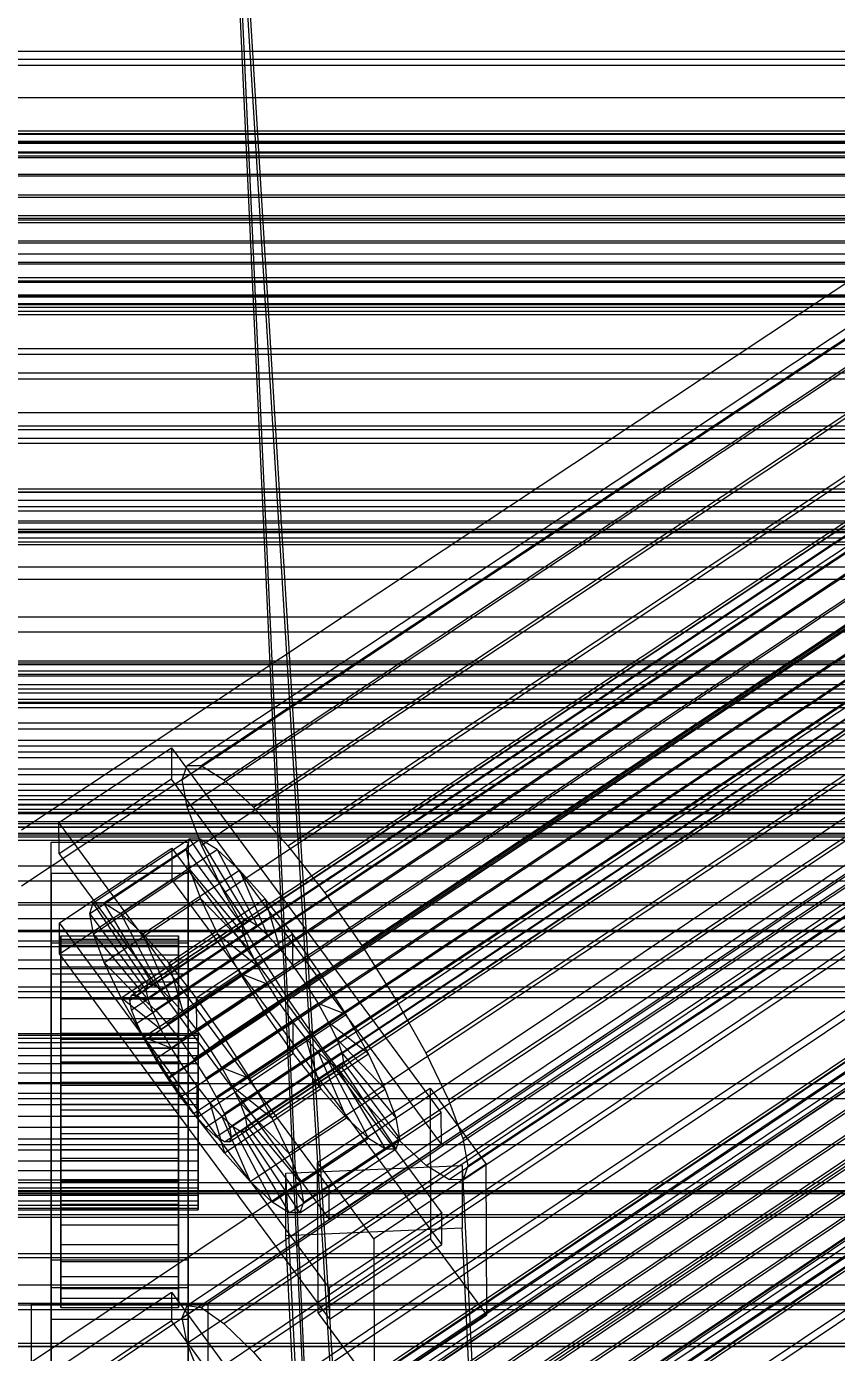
# Model space of a CAD drawing. Header units: millimetres. Extents: x -191664 to 191490, y -197311 to 10263.
# Drawn here: x 130.5 to 213.1, y -31105.9 to -30970.6 of the extents above; entities that cross this region are included whole.
import ezdxf

# ---------------------------------------------------------------- set-up
doc = ezdxf.new("R2010")
doc.units = ezdxf.units.MM
for name, color, linetype, lineweight in [('COTAS_USUARIO', 1, 'Continuous', 0), ('frontal_briquetadora', 7, 'Continuous', 0), ('frontal_C01', 7, 'Continuous', 0), ('frontal_C02', 7, 'Continuous', 0), ('frontal_C03', 7, 'Continuous', 0), ('frontal_mezcladora', 7, 'Continuous', 0), ('frontal_mix-C02', 7, 'Continuous', 0), ('frontal_secador', 7, 'Continuous', 0)]:
    doc.layers.add(name, color=color, linetype=linetype, lineweight=lineweight)
doc.dimstyles.new('PLANTA_100', dxfattribs={"dimtxt": 250, "dimasz": 150, "dimexe": 150, "dimexo": 80, "dimgap": 100, "dimtad": 1, "dimtih": 1, "dimtoh": 1, "dimdec": 1, "dimdsep": 46, "dimcen": 0.09, "dimclrd": 1, "dimclre": 1, "dimclrt": 1, "dimadec": 0, "dimazin": 0, "dimtfac": 1, "dimtdec": 4, "dimtofl": 0, "dimtmove": 0, "dimatfit": 3, "dimfxl": 1, "dimtolj": 1, "dimtzin": 0, "dimarcsym": 0})

# ---------------------------------------------------------------- blocks, each defined once
blk = doc.blocks.new('*D104')
at = {"layer": 'COTAS_USUARIO', "color": 1, "lineweight": -2, "transparency": 16777216}
for p, q in [((1220, -30125), (1220, -29975)), ((100, -30275), (1370, -30275)), ((100, -30730), (1370, -30730)), ((1220, -30880), (1220, -31030))]:
    blk.add_line(p, q, dxfattribs=at)
at = {"layer": 'COTAS_USUARIO', "color": 1, "transparency": 16777216}
for points in [[(1195, -30125), (1245, -30125), (1220, -30275)], [(1195, -30880), (1245, -30880), (1220, -30730)]]:
    blk.add_solid(points, dxfattribs=at)
at = {"layer": 'Defpoints', "color": 0, "transparency": 16777216}
for p in [(20, -30275), (20, -30730), (1220, -30730)]:
    blk.add_point(p, dxfattribs=at)
blk = doc.blocks.new('*D105')
at = {"layer": 'COTAS_USUARIO', "color": 1, "lineweight": -2, "transparency": 16777216}
for p, q in [((1220, -30535), (1220, -30385)), ((100, -30685), (1370, -30685)), ((100, -30730), (1370, -30730)), ((1220, -30880), (1220, -31030))]:
    blk.add_line(p, q, dxfattribs=at)
at = {"layer": 'COTAS_USUARIO', "color": 1, "transparency": 16777216}
for points in [[(1195, -30535), (1245, -30535), (1220, -30685)], [(1195, -30880), (1245, -30880), (1220, -30730)]]:
    blk.add_solid(points, dxfattribs=at)
at = {"layer": 'Defpoints', "color": 0, "transparency": 16777216}
for p in [(20, -30685), (20, -30730), (1220, -30730)]:
    blk.add_point(p, dxfattribs=at)
blk = doc.blocks.new('*D112')
at = {"layer": 'COTAS_USUARIO', "color": 1, "lineweight": -2, "transparency": 16777216}
for p, q in [((1220, -30517.25), (1220, -30367.25)), ((100, -30667.25), (1370, -30667.25)), ((100, -30730), (1370, -30730)), ((1220, -30880), (1220, -31030))]:
    blk.add_line(p, q, dxfattribs=at)
at = {"layer": 'COTAS_USUARIO', "color": 1, "transparency": 16777216}
for points in [[(1195, -30517.25), (1245, -30517.25), (1220, -30667.25)], [(1195, -30880), (1245, -30880), (1220, -30730)]]:
    blk.add_solid(points, dxfattribs=at)
at = {"layer": 'Defpoints', "color": 0, "transparency": 16777216}
for p in [(20, -30667.25), (20, -30730), (1220, -30730)]:
    blk.add_point(p, dxfattribs=at)
blk = doc.blocks.new('*D113')
at = {"layer": 'COTAS_USUARIO', "color": 1, "lineweight": -2, "transparency": 16777216}
for p, q in [((1220, -30517.25), (1220, -30367.25)), ((100, -30667.25), (1370, -30667.25)), ((100, -30730), (1370, -30730)), ((1220, -30880), (1220, -31030))]:
    blk.add_line(p, q, dxfattribs=at)
at = {"layer": 'COTAS_USUARIO', "color": 1, "transparency": 16777216}
for points in [[(1195, -30517.25), (1245, -30517.25), (1220, -30667.25)], [(1195, -30880), (1245, -30880), (1220, -30730)]]:
    blk.add_solid(points, dxfattribs=at)
at = {"layer": 'Defpoints', "color": 0, "transparency": 16777216}
for p in [(20, -30667.25), (20, -30730), (1220, -30730)]:
    blk.add_point(p, dxfattribs=at)
blk = doc.blocks.new('*D114')
at = {"layer": 'COTAS_USUARIO', "color": 1, "lineweight": -2, "transparency": 16777216}
for p, q in [((1200, -30765), (1200, -30615)), ((80, -30915), (1350, -30915)), ((80, -31328.5), (1350, -31328.5)), ((1200, -31478.5), (1200, -31628.5))]:
    blk.add_line(p, q, dxfattribs=at)
at = {"layer": 'COTAS_USUARIO', "color": 1, "transparency": 16777216}
for points in [[(1175, -30765), (1225, -30765), (1200, -30915)], [(1175, -31478.5), (1225, -31478.5), (1200, -31328.5)]]:
    blk.add_solid(points, dxfattribs=at)
at = {"layer": 'Defpoints', "color": 0, "transparency": 16777216}
for p in [(0, -30915), (0, -31328.5), (1200, -31328.5)]:
    blk.add_point(p, dxfattribs=at)

msp = doc.modelspace()

# ---------------------------------------------------------------- linework, layer by layer
at = {"layer": 'frontal_briquetadora', "color": 251, "true_color": 0x53616b}
for p, q in [((-1330, -31000), (490, -31000)), ((-1330, -31010), (490, -31010))]:
    msp.add_line(p, q, dxfattribs=at)
at = {"layer": 'frontal_C01', "color": 252, "true_color": 0x83939a}
for p, q in [((146.87, -31046.02), (331.18, -30923.69)), ((148.32, -31046.03), (332.63, -30923.7)), ((146.38, -31047.46), (330.69, -30925.12)), ((150.63, -31047.48), (334.94, -30925.15)), ((146.89, -31050.23), (331.2, -30927.9)), ((153.64, -31050.27), (337.95, -30927.93)), ((148.35, -31054.16), (332.66, -30931.83)), ((157.15, -31054.21), (341.46, -30931.87)), ((150.67, -31058.98), (334.98, -30936.65)), ((345.23, -30936.7), (160.92, -31059.03)), ((153.69, -31064.35), (338, -30942.02)), ((164.69, -31064.41), (349, -30942.07)), ((157.21, -31069.92), (341.52, -30947.58)), ((168.21, -31069.97), (352.52, -30947.64)), ((160.98, -31075.29), (345.29, -30952.96)), ((171.23, -31075.34), (355.54, -30953.01)), ((164.75, -31080.12), (349.06, -30957.78)), ((173.55, -31080.16), (357.86, -30957.83)), ((168.26, -31084.06), (352.57, -30961.73)), ((175.02, -31084.09), (359.33, -30961.76)), ((171.28, -31086.85), (355.58, -30964.51)), ((175.52, -31086.87), (359.83, -30964.54)), ((173.58, -31088.29), (357.89, -30965.96)), ((175.03, -31088.3), (359.34, -30965.97)), ((146.38, -31047.46), (146.87, -31046.02)), ((146.87, -31046.02), (148.32, -31046.03)), ((148.32, -31046.03), (150.63, -31047.48)), ((146.89, -31050.23), (146.38, -31047.46)), ((150.63, -31047.48), (153.64, -31050.27)), ((148.35, -31054.16), (146.89, -31050.23)), ((153.64, -31050.27), (157.15, -31054.21)), ((150.67, -31058.98), (148.35, -31054.16)), ((157.15, -31054.21), (160.92, -31059.03)), ((153.69, -31064.35), (150.67, -31058.98)), ((160.92, -31059.03), (164.69, -31064.41)), ((157.21, -31069.92), (153.69, -31064.35)), ((164.69, -31064.41), (168.21, -31069.97)), ((160.98, -31075.29), (157.21, -31069.92)), ((168.21, -31069.97), (171.23, -31075.34)), ((164.75, -31080.12), (160.98, -31075.29)), ((171.23, -31075.34), (173.55, -31080.16)), ((168.26, -31084.06), (164.75, -31080.12)), ((173.55, -31080.16), (175.02, -31084.09)), ((171.28, -31086.85), (168.26, -31084.06)), ((175.02, -31084.09), (175.52, -31086.87)), ((173.58, -31088.29), (171.28, -31086.85)), ((175.52, -31086.87), (175.03, -31088.3)), ((175.03, -31088.3), (173.58, -31088.29))]:
    msp.add_line(p, q, dxfattribs=at)
at = {"layer": 'frontal_C01', "color": 9, "true_color": 0xbac6cb}
for p, q in [((141.22, -31069.46), (355.02, -30927.55)), ((141.73, -31069.46), (355.53, -30927.56)), ((141.04, -31069.97), (354.84, -30928.06)), ((141.22, -31070.95), (355.02, -30929.04)), ((142.55, -31069.97), (356.35, -30928.07)), ((143.62, -31070.96), (357.42, -30929.06)), ((141.74, -31072.34), (355.54, -30930.44)), ((144.86, -31072.36), (358.66, -30930.45)), ((142.56, -31074.05), (356.36, -30932.14)), ((360, -30932.16), (146.2, -31074.07)), ((143.64, -31075.95), (357.43, -30934.05)), ((147.53, -31075.97), (361.33, -30934.07)), ((144.88, -31077.92), (358.68, -30936.02)), ((148.78, -31077.94), (362.58, -30936.04)), ((146.22, -31079.83), (360.02, -30937.92)), ((149.85, -31079.85), (363.65, -30937.94)), ((147.55, -31081.54), (361.35, -30939.63)), ((150.67, -31081.55), (364.47, -30939.65)), ((148.8, -31082.93), (362.6, -30941.03)), ((151.19, -31082.95), (364.99, -30941.04)), ((149.86, -31083.92), (363.66, -30942.02)), ((150.68, -31084.44), (364.48, -30942.53)), ((151.2, -31084.44), (364.99, -30942.53)), ((151.37, -31083.93), (365.17, -30942.03)), ((141.04, -31069.97), (141.22, -31069.46)), ((141.22, -31069.46), (141.73, -31069.46)), ((141.73, -31069.46), (142.55, -31069.97)), ((141.22, -31070.95), (141.04, -31069.97)), ((141.74, -31072.34), (141.22, -31070.95)), ((142.55, -31069.97), (143.62, -31070.96)), ((143.62, -31070.96), (144.86, -31072.36)), ((142.56, -31074.05), (141.74, -31072.34)), ((144.86, -31072.36), (146.2, -31074.07)), ((-148, -31073.39), (148, -31073.39)), ((-148, -31073.55), (148, -31073.55)), ((-148, -31073.85), (148, -31073.85)), ((148, -31073.55), (148, -31073.39)), ((148, -31073.39), (148, -31073.85)), ((148, -31074.31), (148, -31073.55)), ((148, -31073.85), (148, -31074.89)), ((-148, -31074.31), (148, -31074.31)), ((-148, -31074.89), (148, -31074.89)), ((143.64, -31075.95), (142.56, -31074.05)), ((146.2, -31074.07), (147.53, -31075.97)), ((148, -31075.62), (148, -31074.31)), ((148, -31074.89), (148, -31076.43)), ((-148, -31075.62), (148, -31075.62)), ((-148, -31076.43), (148, -31076.43)), ((144.88, -31077.92), (143.64, -31075.95)), ((147.53, -31075.97), (148.78, -31077.94)), ((148, -31077.39), (148, -31075.62)), ((148, -31076.43), (148, -31078.38)), ((-148, -31077.39), (148, -31077.39)), ((146.22, -31079.83), (144.88, -31077.92)), ((148, -31079.49), (148, -31077.39)), ((148.78, -31077.94), (149.85, -31079.85)), ((-148, -31078.38), (148, -31078.38)), ((148, -31078.38), (148, -31080.61)), ((148, -31079.49), (-148, -31079.49)), ((-148, -31080.61), (148, -31080.61)), ((147.55, -31081.54), (146.22, -31079.83)), ((148, -31081.8), (148, -31079.49)), ((148, -31080.61), (148, -31082.95)), ((149.85, -31079.85), (150.67, -31081.55)), ((-148, -31081.8), (148, -31081.8)), ((148.8, -31082.93), (147.55, -31081.54)), ((148, -31084.14), (148, -31081.8)), ((150.67, -31081.55), (151.19, -31082.95)), ((-148, -31082.95), (148, -31082.95)), ((148, -31082.95), (148, -31085.26)), ((149.86, -31083.92), (148.8, -31082.93)), ((151.19, -31082.95), (151.37, -31083.93)), ((-148, -31084.14), (148, -31084.14)), ((148, -31086.37), (148, -31084.14)), ((150.68, -31084.44), (149.86, -31083.92)), ((151.2, -31084.44), (150.68, -31084.44)), ((151.37, -31083.93), (151.2, -31084.44)), ((-148, -31085.26), (148, -31085.26)), ((148, -31085.26), (148, -31087.37)), ((-148, -31086.37), (148, -31086.37)), ((-148, -31087.37), (148, -31087.37)), ((148, -31088.32), (148, -31086.37)), ((148, -31087.37), (148, -31089.13)), ((-148, -31088.32), (148, -31088.32)), ((148, -31089.87), (148, -31088.32)), ((-148, -31089.13), (148, -31089.13)), ((-148, -31089.87), (148, -31089.87)), ((148, -31089.13), (148, -31090.44)), ((148, -31090.9), (148, -31089.87)), ((-148, -31090.44), (148, -31090.44)), ((-148, -31090.9), (148, -31090.9)), ((-148, -31091.2), (148, -31091.2)), ((-148, -31091.36), (148, -31091.36)), ((148, -31090.44), (148, -31091.2)), ((148, -31091.36), (148, -31090.9)), ((148, -31091.2), (148, -31091.36))]:
    msp.add_line(p, q, dxfattribs=at)
at = {"layer": 'frontal_C01', "color": 139, "true_color": 0x354b57}
for p, q in [((450, -30983.42), (-450, -30983.42)), ((-450, -30996.23), (450, -30996.23)), ((133.81, -31051.84), (145.28, -31044.22)), ((145.28, -31044.22), (145.29, -31047.43)), ((145.28, -31044.22), (172.81, -31081.46)), ((145.29, -31047.43), (133.82, -31055.04)), ((172.82, -31084.67), (145.29, -31047.43)), ((133.82, -31055.04), (133.81, -31051.84)), ((161.34, -31089.08), (133.81, -31051.84)), ((133, -31057.06), (133, -31053.86)), ((133, -31053.86), (147, -31053.86)), ((133, -31099.34), (133, -31053.86)), ((133.82, -31055.04), (161.35, -31092.28)), ((133.85, -31062.08), (145.32, -31054.47)), ((145.32, -31054.47), (145.33, -31057.67)), ((145.32, -31054.47), (172.85, -31091.71)), ((147, -31053.86), (147, -31057.06)), ((147, -31053.86), (147, -31099.34)), ((147, -31057.06), (133, -31057.06)), ((133, -31057.06), (133, -31102.54)), ((145.33, -31057.67), (133.86, -31065.28)), ((172.86, -31094.91), (145.33, -31057.67)), ((147, -31102.54), (147, -31057.06)), ((133.86, -31065.28), (133.85, -31062.08)), ((161.38, -31099.32), (133.85, -31062.08)), ((133, -31067.31), (133, -31064.11)), ((133, -31064.11), (147, -31064.11)), ((133, -31109.58), (133, -31064.11)), ((147, -31064.11), (147, -31067.31)), ((147, -31064.11), (147, -31109.58)), ((133.86, -31065.28), (161.39, -31102.52)), ((147, -31067.31), (133, -31067.31)), ((133, -31067.31), (133, -31112.78)), ((147, -31112.78), (147, -31067.31)), ((160.19, -31086.56), (171.66, -31078.95)), ((171.66, -31078.95), (171.72, -31094.32)), ((171.66, -31078.95), (177.39, -31086.71)), ((172.81, -31081.46), (161.34, -31089.08)), ((172.82, -31084.67), (172.81, -31081.46)), ((161.35, -31092.28), (172.82, -31084.67)), ((156.96, -31087.63), (174.94, -31086.85)), ((160.25, -31101.93), (160.19, -31086.56)), ((165.93, -31094.32), (160.19, -31086.56)), ((177.39, -31086.71), (165.93, -31094.32)), ((174.94, -31086.85), (174.94, -31093.25)), ((174.94, -31086.85), (177.81, -31145.67)), ((177.45, -31102.08), (177.39, -31086.71)), ((156.96, -31094.04), (156.96, -31087.63)), ((159.83, -31146.45), (156.96, -31087.63)), ((161.34, -31089.08), (161.35, -31092.28)), ((172.85, -31091.71), (161.38, -31099.32)), ((172.86, -31094.91), (172.85, -31091.71)), ((174.94, -31093.25), (156.96, -31094.04)), ((159.83, -31152.86), (156.96, -31094.04)), ((177.81, -31152.07), (174.94, -31093.25)), ((171.72, -31094.32), (160.25, -31101.93)), ((161.39, -31102.52), (172.86, -31094.91)), ((165.93, -31094.32), (165.98, -31109.69)), ((177.45, -31102.08), (171.72, -31094.32)), ((133, -31111.85), (133, -31096.48)), ((133, -31096.48), (147, -31096.48)), ((133, -31105.95), (133, -31096.48)), ((147, -31096.48), (147, -31111.85)), ((147, -31096.48), (147, -31105.95)), ((147, -31099.34), (133, -31099.34)), ((133, -31099.34), (133, -31102.54)), ((147, -31102.54), (147, -31099.34)), ((161.38, -31099.32), (161.39, -31102.52)), ((131, -31107.37), (131, -31100.96)), ((131, -31100.96), (149, -31100.96)), ((131, -31146.06), (131, -31100.96)), ((149, -31100.96), (149, -31107.37)), ((149, -31100.96), (149, -31146.06)), ((160.25, -31101.93), (165.98, -31109.69)), ((165.98, -31109.69), (177.45, -31102.08)), ((133, -31102.54), (147, -31102.54))]:
    msp.add_line(p, q, dxfattribs=at)
at = {"layer": 'frontal_C01', "color": 139, "true_color": 0x345e4e}
for p, q in [((228.3, -30987.38), (130, -31052.62)), ((130, -31058.31), (228.3, -30993.07))]:
    msp.add_line(p, q, dxfattribs=at)
at = {"layer": 'frontal_C01', "color": 155, "true_color": 0x617580}
for p, q in [((137.31, -31060.05), (147.14, -31053.52)), ((138.4, -31060.05), (148.23, -31053.53)), ((147.14, -31053.52), (146.78, -31054.6)), ((148.23, -31053.53), (147.14, -31053.52)), ((147.14, -31053.52), (152.69, -31061.85)), ((149.95, -31054.61), (148.23, -31053.53)), ((148.23, -31053.53), (153.2, -31061.85)), ((136.95, -31061.12), (146.78, -31054.6)), ((140.12, -31061.14), (149.95, -31054.61)), ((146.78, -31054.6), (152.51, -31062.35)), ((146.78, -31054.6), (147.15, -31056.67)), ((152.21, -31056.7), (149.95, -31054.61)), ((149.95, -31054.61), (154.02, -31062.36)), ((137.32, -31063.2), (147.15, -31056.67)), ((142.38, -31063.22), (152.21, -31056.7)), ((147.15, -31056.67), (152.69, -31063.34)), ((147.15, -31056.67), (148.25, -31059.61)), ((154.83, -31059.64), (152.21, -31056.7)), ((152.21, -31056.7), (155.08, -31063.35)), ((136.95, -31061.12), (137.31, -31060.05)), ((142.86, -31068.37), (137.31, -31060.05)), ((137.31, -31060.05), (138.4, -31060.05)), ((143.37, -31068.37), (138.4, -31060.05)), ((138.4, -31060.05), (140.12, -31061.14)), ((138.42, -31066.14), (148.25, -31059.61)), ((145, -31066.17), (154.83, -31059.64)), ((148.25, -31059.61), (153.21, -31064.73)), ((148.25, -31059.61), (149.99, -31063.21)), ((157.65, -31063.25), (154.83, -31059.64)), ((154.83, -31059.64), (156.33, -31064.75)), ((142.68, -31068.88), (136.95, -31061.12)), ((137.32, -31063.2), (136.95, -31061.12)), ((144.19, -31068.89), (140.12, -31061.14)), ((140.12, -31061.14), (142.38, -31063.22)), ((152.51, -31062.35), (142.68, -31068.88)), ((152.69, -31061.85), (142.86, -31068.37)), ((153.2, -31061.85), (143.37, -31068.37)), ((154.02, -31062.36), (144.19, -31068.89)), ((152.51, -31062.35), (152.69, -31061.85)), ((152.69, -31063.34), (152.51, -31062.35)), ((152.69, -31061.85), (153.2, -31061.85)), ((153.2, -31061.85), (154.02, -31062.36)), ((154.02, -31062.36), (155.08, -31063.35)), ((134, -31073.39), (134, -31063.41)), ((134, -31063.41), (134, -31063.75)), ((134, -31063.41), (146, -31063.41)), ((134, -31064.38), (134, -31063.41)), ((134, -31073.55), (134, -31063.75)), ((134, -31063.75), (134, -31065.35)), ((134, -31063.75), (146, -31063.75)), ((134, -31073.85), (134, -31064.38)), ((134, -31064.38), (146, -31064.38)), ((134, -31066.56), (134, -31064.38)), ((142.86, -31069.86), (137.32, -31063.2)), ((138.42, -31066.14), (137.32, -31063.2)), ((140.16, -31069.74), (149.99, -31063.21)), ((145.26, -31069.87), (142.38, -31063.22)), ((142.38, -31063.22), (145, -31066.17)), ((152.69, -31063.34), (142.86, -31069.86)), ((155.08, -31063.35), (145.26, -31069.87)), ((146, -31063.75), (146, -31063.41)), ((146, -31063.41), (146, -31073.39)), ((146, -31063.41), (146, -31064.38)), ((146, -31065.35), (146, -31063.75)), ((146, -31063.75), (146, -31073.55)), ((146, -31064.38), (146, -31073.85)), ((146, -31064.38), (146, -31066.56)), ((157.65, -31063.25), (147.82, -31069.78)), ((149.99, -31063.21), (154.03, -31066.44)), ((149.99, -31063.21), (152.25, -31067.23)), ((153.21, -31064.73), (152.69, -31063.34)), ((155.08, -31063.35), (156.33, -31064.75)), ((157.66, -31066.45), (157.65, -31063.25)), ((160.47, -31067.27), (157.65, -31063.25)), ((134, -31074.31), (134, -31065.35)), ((134, -31065.35), (134, -31068.11)), ((134, -31065.35), (146, -31065.35)), ((153.21, -31064.73), (143.38, -31071.25)), ((146, -31068.11), (146, -31065.35)), ((146, -31065.35), (146, -31074.31)), ((156.33, -31064.75), (146.5, -31071.27)), ((154.03, -31066.44), (153.21, -31064.73)), ((156.33, -31064.75), (157.66, -31066.45)), ((134, -31074.89), (134, -31066.56)), ((134, -31066.56), (146, -31066.56)), ((134, -31069.83), (134, -31066.56)), ((143.38, -31071.25), (138.42, -31066.14)), ((140.16, -31069.74), (138.42, -31066.14)), ((142.42, -31073.76), (152.25, -31067.23)), ((154.03, -31066.44), (144.2, -31072.96)), ((146.5, -31071.27), (145, -31066.17)), ((145, -31066.17), (147.82, -31069.78)), ((146, -31066.56), (146, -31074.89)), ((146, -31066.56), (146, -31069.83)), ((147.83, -31072.98), (157.66, -31066.45)), ((152.25, -31067.23), (155.1, -31068.34)), ((152.25, -31067.23), (154.88, -31071.4)), ((155.1, -31068.34), (154.03, -31066.44)), ((157.66, -31066.45), (159, -31068.36)), ((134, -31075.62), (134, -31068.11)), ((134, -31068.11), (134, -31071.84)), ((134, -31068.11), (146, -31068.11)), ((142.86, -31068.37), (142.68, -31068.88)), ((143.37, -31068.37), (142.86, -31068.37)), ((144.19, -31068.89), (143.37, -31068.37)), ((155.1, -31068.34), (145.27, -31074.86)), ((146, -31071.84), (146, -31068.11)), ((146, -31068.11), (146, -31075.62)), ((159, -31068.36), (149.17, -31074.88)), ((150.64, -31073.8), (160.47, -31067.27)), ((156.35, -31070.31), (155.1, -31068.34)), ((160.47, -31067.27), (159, -31068.36)), ((159, -31068.36), (160.25, -31070.33)), ((163.1, -31071.44), (160.47, -31067.27)), ((134, -31076.43), (134, -31069.83)), ((134, -31069.83), (146, -31069.83)), ((134, -31073.95), (134, -31069.83)), ((144.2, -31072.96), (140.16, -31069.74)), ((142.42, -31073.76), (140.16, -31069.74)), ((142.68, -31068.88), (142.86, -31069.86)), ((142.86, -31069.86), (143.38, -31071.25)), ((145.26, -31069.87), (144.19, -31068.89)), ((146.5, -31071.27), (145.26, -31069.87)), ((146, -31069.83), (146, -31076.43)), ((146, -31069.83), (146, -31073.95)), ((147.82, -31069.78), (147.83, -31072.98)), ((147.82, -31069.78), (150.64, -31073.8)), ((143.38, -31071.25), (144.2, -31072.96)), ((147.83, -31072.98), (146.5, -31071.27)), ((156.35, -31070.31), (146.52, -31076.84)), ((160.25, -31070.33), (150.42, -31076.86)), ((154.88, -31071.4), (156.35, -31070.31)), ((157.69, -31072.22), (156.35, -31070.31)), ((163.1, -31071.44), (160.25, -31070.33)), ((160.25, -31070.33), (161.32, -31072.24)), ((134, -31077.39), (134, -31071.84)), ((134, -31071.84), (134, -31076.29)), ((134, -31071.84), (146, -31071.84)), ((145.05, -31077.92), (154.88, -31071.4)), ((146, -31076.29), (146, -31071.84)), ((146, -31071.84), (146, -31077.39)), ((157.69, -31072.22), (147.86, -31078.74)), ((161.32, -31072.24), (151.49, -31078.76)), ((153.27, -31077.96), (163.1, -31071.44)), ((154.88, -31071.4), (157.7, -31075.42)), ((157.7, -31075.42), (157.69, -31072.22)), ((159.02, -31073.93), (157.69, -31072.22)), ((165.37, -31075.46), (161.32, -31072.24)), ((161.32, -31072.24), (162.14, -31073.94)), ((165.37, -31075.46), (163.1, -31071.44)), ((134, -31073.55), (134, -31073.39)), ((146, -31073.39), (134, -31073.39)), ((134, -31073.39), (134, -31073.85)), ((134, -31074.31), (134, -31073.55)), ((146, -31073.55), (134, -31073.55)), ((146, -31073.85), (134, -31073.85)), ((134, -31073.85), (134, -31074.89)), ((134, -31078.38), (134, -31073.95)), ((134, -31073.95), (146, -31073.95)), ((134, -31078.64), (134, -31073.95)), ((145.27, -31074.86), (142.42, -31073.76)), ((145.05, -31077.92), (142.42, -31073.76)), ((144.2, -31072.96), (145.27, -31074.86)), ((146, -31073.39), (146, -31073.55)), ((146, -31073.85), (146, -31073.39)), ((146, -31073.55), (146, -31074.31)), ((146, -31074.89), (146, -31073.85)), ((146, -31073.95), (146, -31078.38)), ((146, -31073.95), (146, -31078.64)), ((149.17, -31074.88), (147.83, -31072.98)), ((149.17, -31074.88), (150.64, -31073.8)), ((159.02, -31073.93), (149.19, -31080.45)), ((150.64, -31073.8), (153.27, -31077.96)), ((162.14, -31073.94), (152.31, -31080.47)), ((160.52, -31079.03), (159.02, -31073.93)), ((160.27, -31075.32), (159.02, -31073.93)), ((167.1, -31079.06), (162.14, -31073.94)), ((162.14, -31073.94), (162.66, -31075.33)), ((134, -31075.62), (134, -31074.31)), ((146, -31074.31), (134, -31074.31)), ((146, -31074.89), (134, -31074.89)), ((134, -31074.89), (134, -31076.43)), ((145.27, -31074.86), (146.52, -31076.84)), ((146, -31074.31), (146, -31075.62)), ((146, -31076.43), (146, -31074.89)), ((150.42, -31076.86), (149.17, -31074.88)), ((160.27, -31075.32), (150.44, -31081.85)), ((162.66, -31075.33), (152.83, -31081.86)), ((163.14, -31081.97), (160.27, -31075.32)), ((161.33, -31076.31), (160.27, -31075.32)), ((168.2, -31082), (162.66, -31075.33)), ((162.66, -31075.33), (162.84, -31076.32)), ((134, -31077.39), (134, -31075.62)), ((146, -31075.62), (134, -31075.62)), ((134, -31076.29), (134, -31079.49)), ((146, -31076.29), (134, -31076.29)), ((134, -31076.29), (134, -31081.16)), ((146, -31076.43), (134, -31076.43)), ((134, -31076.43), (134, -31078.38)), ((146, -31075.62), (146, -31077.39)), ((146, -31079.49), (146, -31076.29)), ((146, -31081.16), (146, -31076.29)), ((146, -31078.38), (146, -31076.43)), ((147.87, -31081.94), (157.7, -31075.42)), ((161.33, -31076.31), (151.5, -31082.83)), ((162.84, -31076.32), (153.01, -31082.84)), ((155.54, -31081.98), (165.37, -31075.46)), ((157.7, -31075.42), (160.52, -31079.03)), ((165.4, -31084.06), (161.33, -31076.31)), ((162.15, -31076.82), (161.33, -31076.31)), ((162.84, -31076.32), (162.66, -31076.83)), ((168.57, -31084.08), (162.84, -31076.32)), ((167.1, -31079.06), (165.37, -31075.46)), ((134, -31079.49), (134, -31077.39)), ((146, -31077.39), (134, -31077.39)), ((146.52, -31076.84), (145.05, -31077.92)), ((147.87, -31081.94), (145.05, -31077.92)), ((146, -31077.39), (146, -31079.49)), ((146.52, -31076.84), (147.86, -31078.74)), ((151.49, -31078.76), (150.42, -31076.86)), ((150.42, -31076.86), (153.27, -31077.96)), ((162.15, -31076.82), (152.32, -31083.35)), ((162.66, -31076.83), (152.83, -31083.35)), ((153.27, -31077.96), (155.54, -31081.98)), ((167.12, -31085.14), (162.15, -31076.82)), ((162.66, -31076.83), (162.15, -31076.82)), ((168.21, -31085.15), (162.66, -31076.83)), ((146, -31078.38), (134, -31078.38)), ((134, -31078.38), (134, -31080.61)), ((134, -31080.61), (134, -31078.64)), ((134, -31078.64), (146, -31078.64)), ((134, -31083.59), (134, -31078.64)), ((146, -31080.61), (146, -31078.38)), ((146, -31078.64), (146, -31080.61)), ((146, -31078.64), (146, -31083.59)), ((147.86, -31078.74), (147.87, -31081.94)), ((147.86, -31078.74), (149.19, -31080.45)), ((150.69, -31085.55), (160.52, -31079.03)), ((152.31, -31080.47), (151.49, -31078.76)), ((151.49, -31078.76), (155.54, -31081.98)), ((157.27, -31085.58), (167.1, -31079.06)), ((160.52, -31079.03), (163.14, -31081.97)), ((168.2, -31082), (167.1, -31079.06)), ((134, -31079.49), (146, -31079.49)), ((134, -31081.8), (134, -31079.49)), ((146, -31080.61), (134, -31080.61)), ((134, -31080.61), (134, -31082.95)), ((146, -31079.49), (146, -31081.8)), ((146, -31082.95), (146, -31080.61)), ((149.19, -31080.45), (150.69, -31085.55)), ((149.19, -31080.45), (150.44, -31081.85)), ((152.83, -31081.86), (152.31, -31080.47)), ((152.31, -31080.47), (157.27, -31085.58)), ((134, -31081.8), (134, -31081.16)), ((134, -31081.16), (134, -31086.11)), ((134, -31081.16), (146, -31081.16)), ((134, -31084.14), (134, -31081.8)), ((146, -31081.8), (134, -31081.8)), ((146, -31086.11), (146, -31081.16)), ((146, -31081.16), (146, -31081.8)), ((146, -31081.8), (146, -31084.14)), ((150.69, -31085.55), (147.87, -31081.94)), ((150.44, -31081.85), (153.31, -31088.5)), ((150.44, -31081.85), (151.5, -31082.83)), ((153.01, -31082.84), (152.83, -31081.86)), ((152.83, -31081.86), (158.37, -31088.52)), ((153.31, -31088.5), (163.14, -31081.97)), ((155.54, -31081.98), (157.27, -31085.58)), ((158.37, -31088.52), (168.2, -31082)), ((163.14, -31081.97), (165.4, -31084.06)), ((168.57, -31084.08), (168.2, -31082)), ((134, -31082.95), (134, -31083.59)), ((146, -31082.95), (134, -31082.95)), ((134, -31082.95), (134, -31085.26)), ((146, -31083.59), (146, -31082.95)), ((146, -31085.26), (146, -31082.95)), ((151.5, -31082.83), (155.57, -31090.58)), ((151.5, -31082.83), (152.32, -31083.35)), ((152.32, -31083.35), (157.29, -31091.67)), ((152.32, -31083.35), (152.83, -31083.35)), ((152.83, -31083.35), (153.01, -31082.84)), ((152.83, -31083.35), (158.38, -31091.67)), ((153.01, -31082.84), (158.74, -31090.6)), ((134, -31083.59), (146, -31083.59)), ((134, -31088.46), (134, -31083.59)), ((134, -31086.37), (134, -31084.14)), ((134, -31084.14), (134, -31086.11)), ((146, -31084.14), (134, -31084.14)), ((146, -31083.59), (146, -31088.46)), ((146, -31086.11), (146, -31084.14)), ((146, -31084.14), (146, -31086.37)), ((155.57, -31090.58), (165.4, -31084.06)), ((158.74, -31090.6), (168.57, -31084.08)), ((165.4, -31084.06), (167.12, -31085.14)), ((168.21, -31085.15), (168.57, -31084.08)), ((134, -31085.26), (134, -31088.46)), ((146, -31085.26), (134, -31085.26)), ((134, -31085.26), (134, -31087.37)), ((134, -31086.11), (134, -31090.8)), ((134, -31086.11), (146, -31086.11)), ((146, -31088.46), (146, -31085.26)), ((146, -31087.37), (146, -31085.26)), ((146, -31090.8), (146, -31086.11)), ((153.31, -31088.5), (150.69, -31085.55)), ((157.27, -31085.58), (158.37, -31088.52)), ((157.29, -31091.67), (167.12, -31085.14)), ((158.38, -31091.67), (168.21, -31085.15)), ((167.12, -31085.14), (168.21, -31085.15)), ((134, -31088.32), (134, -31086.37)), ((134, -31086.37), (134, -31090.8)), ((146, -31086.37), (134, -31086.37)), ((134, -31087.37), (134, -31092.91)), ((146, -31087.37), (134, -31087.37)), ((134, -31087.37), (134, -31089.13)), ((146, -31090.8), (146, -31086.37)), ((146, -31086.37), (146, -31088.32)), ((146, -31092.91), (146, -31087.37)), ((146, -31089.13), (146, -31087.37)), ((134, -31089.87), (134, -31088.32)), ((134, -31088.32), (134, -31094.92)), ((146, -31088.32), (134, -31088.32)), ((134, -31088.46), (146, -31088.46)), ((134, -31092.91), (134, -31088.46)), ((146, -31094.92), (146, -31088.32)), ((146, -31088.32), (146, -31089.87)), ((146, -31088.46), (146, -31092.91)), ((155.57, -31090.58), (153.31, -31088.5)), ((158.37, -31088.52), (158.74, -31090.6)), ((134, -31089.13), (134, -31096.64)), ((146, -31089.13), (134, -31089.13)), ((134, -31089.13), (134, -31090.44)), ((134, -31090.9), (134, -31089.87)), ((134, -31089.87), (134, -31098.19)), ((146, -31089.87), (134, -31089.87)), ((146, -31096.64), (146, -31089.13)), ((146, -31090.44), (146, -31089.13)), ((146, -31098.19), (146, -31089.87)), ((146, -31089.87), (146, -31090.9)), ((134, -31090.44), (134, -31099.4)), ((146, -31090.44), (134, -31090.44)), ((134, -31090.44), (134, -31091.2)), ((134, -31090.8), (134, -31094.92)), ((134, -31090.8), (146, -31090.8)), ((134, -31091.36), (134, -31090.9)), ((134, -31090.9), (134, -31100.38)), ((146, -31090.9), (134, -31090.9)), ((134, -31091.2), (134, -31101.01)), ((146, -31091.2), (134, -31091.2)), ((134, -31091.2), (134, -31091.36)), ((134, -31091.36), (134, -31101.34)), ((146, -31091.36), (134, -31091.36)), ((146, -31099.4), (146, -31090.44)), ((146, -31091.2), (146, -31090.44)), ((146, -31094.92), (146, -31090.8)), ((146, -31100.38), (146, -31090.9)), ((146, -31090.9), (146, -31091.36)), ((146, -31101.01), (146, -31091.2)), ((146, -31091.36), (146, -31091.2)), ((146, -31101.34), (146, -31091.36)), ((157.29, -31091.67), (155.57, -31090.58)), ((158.74, -31090.6), (158.38, -31091.67)), ((134, -31092.91), (146, -31092.91)), ((134, -31096.64), (134, -31092.91)), ((146, -31092.91), (146, -31096.64)), ((158.38, -31091.67), (157.29, -31091.67)), ((134, -31094.92), (134, -31098.19)), ((134, -31094.92), (146, -31094.92)), ((146, -31098.19), (146, -31094.92)), ((134, -31096.64), (146, -31096.64)), ((134, -31099.4), (134, -31096.64)), ((146, -31096.64), (146, -31099.4)), ((134, -31098.19), (134, -31100.38)), ((134, -31098.19), (146, -31098.19)), ((146, -31100.38), (146, -31098.19)), ((134, -31099.4), (146, -31099.4)), ((134, -31101.01), (134, -31099.4)), ((146, -31099.4), (146, -31101.01)), ((134, -31100.38), (134, -31101.34)), ((134, -31100.38), (146, -31100.38)), ((134, -31101.01), (146, -31101.01)), ((134, -31101.34), (134, -31101.01)), ((146, -31101.34), (146, -31100.38)), ((146, -31101.01), (146, -31101.34)), ((134, -31101.34), (146, -31101.34))]:
    msp.add_line(p, q, dxfattribs=at)
at = {"layer": 'frontal_C02', "color": 139, "true_color": 0x354b57}
for p, q in [((450, -30977.9), (-450, -30977.9)), ((450, -30999.68), (-450, -30999.68)), ((-450, -31011.37), (450, -31011.37)), ((133.81, -31107.47), (145.28, -31099.79)), ((145.28, -31099.79), (145.29, -31102.71)), ((145.28, -31099.79), (172.81, -31137.38)), ((145.29, -31102.71), (133.82, -31110.39)), ((172.82, -31140.3), (145.29, -31102.71))]:
    msp.add_line(p, q, dxfattribs=at)
at = {"layer": 'frontal_C02', "color": 252, "true_color": 0x83939a}
for p, q in [((146.87, -31101.15), (331.18, -30977.67)), ((148.32, -31101.35), (332.63, -30977.87)), ((146.38, -31102.4), (330.69, -30978.91)), ((150.63, -31102.97), (334.94, -30979.49)), ((146.89, -31105), (331.2, -30981.51)), ((153.64, -31105.91), (337.95, -30982.43)), ((148.35, -31108.77), (332.66, -30985.29)), ((157.15, -31109.97), (341.46, -30986.49)), ((150.67, -31113.47), (334.98, -30989.99)), ((345.23, -30991.38), (160.92, -31114.87)), ((153.69, -31118.77), (338, -30995.29)), ((164.69, -31120.27), (349, -30996.78)), ((157.21, -31124.31), (341.52, -31000.83)), ((168.21, -31125.81), (352.52, -31002.32)), ((160.98, -31129.71), (345.29, -31006.23)), ((171.23, -31131.11), (355.54, -31007.62)), ((164.75, -31134.61), (349.06, -31011.13)), ((-311.15, -31018.95), (311.15, -31018.95)), ((-311.15, -31019.58), (311.15, -31019.58)), ((-311.15, -31020.04), (311.15, -31020.04)), ((-311.15, -31021.9), (311.15, -31021.9)), ((-311.15, -31022.79), (311.15, -31022.79)), ((-311.15, -31025.76), (311.15, -31025.76)), ((-311.15, -31027), (311.15, -31027)), ((-311.15, -31030.87), (311.15, -31030.87)), ((-311.15, -31032.4), (311.15, -31032.4)), ((311.15, -31036.91), (-311.15, -31036.91)), ((-311.15, -31038.61), (311.15, -31038.61)), ((-311.15, -31043.45), (311.15, -31043.45)), ((-311.15, -31045.21), (311.15, -31045.21)), ((-311.15, -31050.05), (311.15, -31050.05)), ((-311.15, -31051.75), (311.15, -31051.75)), ((-311.15, -31056.26), (311.15, -31056.26)), ((-311.15, -31057.79), (311.15, -31057.79)), ((-311.15, -31061.65), (311.15, -31061.65)), ((-311.15, -31062.9), (311.15, -31062.9)), ((-311.15, -31065.87), (311.15, -31065.87)), ((-311.15, -31066.76), (311.15, -31066.76)), ((-311.15, -31068.62), (311.15, -31068.62)), ((-311.15, -31069.08), (311.15, -31069.08)), ((-311.15, -31069.71), (311.15, -31069.71)), ((146.38, -31102.4), (146.87, -31101.15)), ((146.89, -31105), (146.38, -31102.4)), ((146.87, -31101.15), (148.32, -31101.35)), ((148.32, -31101.35), (150.63, -31102.97)), ((150.63, -31102.97), (153.64, -31105.91)), ((148.35, -31108.77), (146.89, -31105)), ((153.64, -31105.91), (157.15, -31109.97))]:
    msp.add_line(p, q, dxfattribs=at)
at = {"layer": 'frontal_C02', "color": 9, "true_color": 0xbac6cb}
for p, q in [((141.04, -31125.12), (354.84, -30981.88)), ((141.22, -31124.68), (355.02, -30981.44)), ((141.73, -31124.75), (355.53, -30981.51)), ((141.22, -31126.04), (355.02, -30982.8)), ((142.55, -31125.32), (356.35, -30982.08)), ((143.62, -31126.37), (357.42, -30983.12)), ((141.74, -31127.38), (355.54, -30984.14)), ((144.86, -31127.8), (358.66, -30984.56)), ((142.56, -31129.04), (356.36, -30985.8)), ((360, -30986.3), (146.2, -31129.54)), ((143.64, -31130.92), (357.43, -30987.68)), ((147.53, -31131.45), (361.33, -30988.21)), ((144.88, -31132.89), (358.68, -30989.64)), ((148.78, -31133.41), (362.58, -30990.17)), ((146.22, -31134.8), (360.02, -30991.56)), ((149.85, -31135.29), (363.65, -30992.05)), ((147.55, -31136.53), (361.35, -30993.29)), ((150.67, -31136.96), (364.47, -30993.72)), ((148.8, -31137.97), (362.6, -30994.73)), ((151.19, -31138.3), (364.99, -30995.05)), ((149.86, -31139.01), (363.66, -30995.77)), ((150.68, -31139.59), (364.48, -30996.35)), ((151.2, -31139.66), (364.99, -30996.42)), ((151.37, -31139.22), (365.17, -30995.98)), ((-440, -31035.34), (440, -31035.34)), ((-440, -31035.56), (440, -31035.56)), ((-440, -31035.72), (440, -31035.72)), ((-440, -31036.38), (440, -31036.38)), ((-440, -31036.7), (440, -31036.7)), ((-440, -31037.75), (440, -31037.75)), ((-440, -31038.19), (440, -31038.19)), ((-440, -31039.56), (440, -31039.56)), ((-440, -31040.1), (440, -31040.1)), ((440, -31041.7), (-440, -31041.7)), ((-440, -31042.3), (440, -31042.3)), ((-440, -31044.02), (440, -31044.02)), ((-440, -31044.64), (440, -31044.64)), ((-440, -31046.36), (440, -31046.36)), ((-440, -31046.96), (440, -31046.96)), ((-440, -31048.56), (440, -31048.56)), ((-440, -31049.1), (440, -31049.1)), ((-440, -31050.47), (440, -31050.47)), ((-440, -31050.91), (440, -31050.91)), ((-440, -31051.96), (440, -31051.96)), ((-440, -31052.28), (440, -31052.28)), ((-440, -31052.94), (440, -31052.94)), ((-440, -31053.1), (440, -31053.1)), ((-440, -31053.32), (440, -31053.32))]:
    msp.add_line(p, q, dxfattribs=at)
at = {"layer": 'frontal_C02', "color": 139, "true_color": 0x345e4e}
for p, q in [((228.3, -31041.76), (130, -31107.62)), ((130, -31113.36), (228.3, -31047.5))]:
    msp.add_line(p, q, dxfattribs=at)
at = {"layer": 'frontal_C03', "color": 252, "true_color": 0x83939a}
for p, q in [((-250, -30973.95), (250, -30973.95)), ((-250, -30974.56), (250, -30974.56)), ((250, -30981.64), (-250, -30981.64)), ((-250, -30982.31), (250, -30982.31)), ((-250, -30989.91), (250, -30989.91)), ((-250, -30990.6), (250, -30990.6)), ((-250, -30998.2), (250, -30998.2)), ((-250, -30998.87), (250, -30998.87)), ((-250, -31005.95), (250, -31005.95)), ((-250, -31006.55), (250, -31006.55)), ((-250, -31012.63), (250, -31012.63)), ((-250, -31013.13), (250, -31013.13)), ((-250, -31017.79), (250, -31017.79)), ((-250, -31018.14), (250, -31018.14)), ((-250, -31021.07), (250, -31021.07)), ((-250, -31021.25), (250, -31021.25)), ((-250, -31022.25), (250, -31022.25)), ((-250, -31088.6), (250, -31088.6)), ((-250, -31089.39), (250, -31089.39)), ((-250, -31089.54), (250, -31089.54)), ((-250, -31091.86), (250, -31091.86)), ((-250, -31092.14), (250, -31092.14)), ((-250, -31095.84), (250, -31095.84)), ((-250, -31096.23), (250, -31096.23)), ((-250, -31101.06), (250, -31101.06)), ((-250, -31101.54), (250, -31101.54))]:
    msp.add_line(p, q, dxfattribs=at)
at = {"layer": 'frontal_C03', "color": 9, "true_color": 0xbac6cb}
for p, q in [((-268, -30981.25), (268, -30981.25)), ((-268, -30981.54), (268, -30981.54)), ((-268, -30981.59), (268, -30981.59)), ((-268, -30982.41), (268, -30982.41)), ((-268, -30982.51), (268, -30982.51)), ((-268, -30983.82), (268, -30983.82)), ((-268, -30983.96), (268, -30983.96)), ((-268, -30985.67), (268, -30985.67)), ((-268, -30985.84), (268, -30985.84)), ((268, -30987.83), (-268, -30987.83)), ((-268, -30988.02), (268, -30988.02)), ((-268, -30990.16), (268, -30990.16)), ((-268, -30990.35), (268, -30990.35)), ((-268, -30992.49), (268, -30992.49)), ((-268, -30992.68), (268, -30992.68)), ((-268, -30994.67), (268, -30994.67)), ((-268, -30994.84), (268, -30994.84)), ((-268, -30996.55), (268, -30996.55)), ((-268, -30996.69), (268, -30996.69)), ((-268, -30998), (268, -30998)), ((-268, -30998.1), (268, -30998.1)), ((-268, -30998.92), (268, -30998.92)), ((-268, -30998.97), (268, -30998.97)), ((-268, -30999.25), (268, -30999.25)), ((-450, -31105), (450, -31105)), ((-450, -31105.28), (450, -31105.28)), ((-450, -31105.33), (450, -31105.33))]:
    msp.add_line(p, q, dxfattribs=at)
at = {"layer": 'frontal_C03', "color": 139, "true_color": 0x354b57}
for p, q in [((-450, -31039.27), (450, -31039.27)), ((450, -31050.83), (-450, -31050.83)), ((450, -31052.95), (-450, -31052.95)), ((-450, -31064.51), (450, -31064.51))]:
    msp.add_line(p, q, dxfattribs=at)
at = {"layer": 'frontal_C03', "color": 139, "true_color": 0x345e4e}
for p, q in [((0, -31047.92), (250, -31047.92)), ((250, -31053.69), (0, -31053.69))]:
    msp.add_line(p, q, dxfattribs=at)
at = {"layer": 'frontal_C03', "color": 8, "true_color": 0x697a83}
for p, q in [((250, -31050.01), (-250, -31050.01)), ((250, -31053.13), (-250, -31053.13)), ((250, -31053.69), (-250, -31053.69)), ((250, -31062.86), (-250, -31062.86)), ((250, -31063.95), (-250, -31063.95)), ((250, -31078.52), (-250, -31078.52)), ((250, -31080.06), (-250, -31080.06)), ((250, -31099.06), (-250, -31099.06)), ((250, -31100.94), (-250, -31100.94))]:
    msp.add_line(p, q, dxfattribs=at)
at = {"layer": 'frontal_mezcladora', "color": 8, "true_color": 0x667b86}
for p, q in [((-750, -31049.5), (750, -31049.5)), ((-750, -31060), (750, -31060))]:
    msp.add_line(p, q, dxfattribs=at)
at = {"layer": 'frontal_mix-C02', "color": 252, "true_color": 0x85969e}
for p, q in [((150, -30915), (170, -31242.93)), ((150, -30915), (170, -31350.69)), ((170, -31246.93), (150, -30919)), ((170, -31354.69), (150, -30919))]:
    msp.add_line(p, q, dxfattribs=at)
at = {"layer": 'frontal_secador', "color": 253, "true_color": 0xa4b0b5}
for p, q in [((1360, -30973.15), (-1360, -30973.15)), ((-1360, -30983.5), (1360, -30983.5)), ((-1250, -30983.5), (1250, -30983.5)), ((1360, -30993.85), (-1360, -30993.85)), ((1360, -31003.5), (-1360, -31003.5)), ((1250, -31004.08), (-1250, -31004.08)), ((1360, -31011.78), (-1360, -31011.78)), ((1360, -31018.14), (-1360, -31018.14)), ((1360, -31022.14), (-1360, -31022.14)), ((1360, -31023.5), (-1360, -31023.5)), ((1250, -31023.25), (-1250, -31023.25)), ((1250, -31039.71), (-1250, -31039.71)), ((1250, -31052.35), (-1250, -31052.35)), ((1250, -31060.29), (-1250, -31060.29)), ((1250, -31063), (-1250, -31063))]:
    msp.add_line(p, q, dxfattribs=at)
at = {"layer": 'frontal_secador', "color": 147, "true_color": 0x536c78}
for p, q in [((-1240, -31084.71), (1240, -31084.71)), ((-1240, -31089.71), (1240, -31089.71))]:
    msp.add_line(p, q, dxfattribs=at)

# ---------------------------------------------------------------- dimensions: what is measured, and where the dimension line sits
at = {"layer": 'COTAS_USUARIO'}
for p1, p2, picture, middle in [((20, -30275), (20, -30730), '*D104', (1220, -30502.5)), ((20, -30667.25), (20, -30730), '*D112', (1220, -30698.625)), ((20, -30667.25), (20, -30730), '*D113', (1220, -30698.625)), ((20, -30685), (20, -30730), '*D105', (1220, -30707.5)), ((0, -30915), (0, -31328.5), '*D114', (1200, -31121.75))]:
    dim = msp.add_aligned_dim(p1=p1, p2=p2, distance=1200, dimstyle='PLANTA_100', dxfattribs=at)
    dim.commit()
    dim.dimension.update_dxf_attribs({"geometry": picture, "text_midpoint": middle})

doc.saveas('drawing.dxf')
